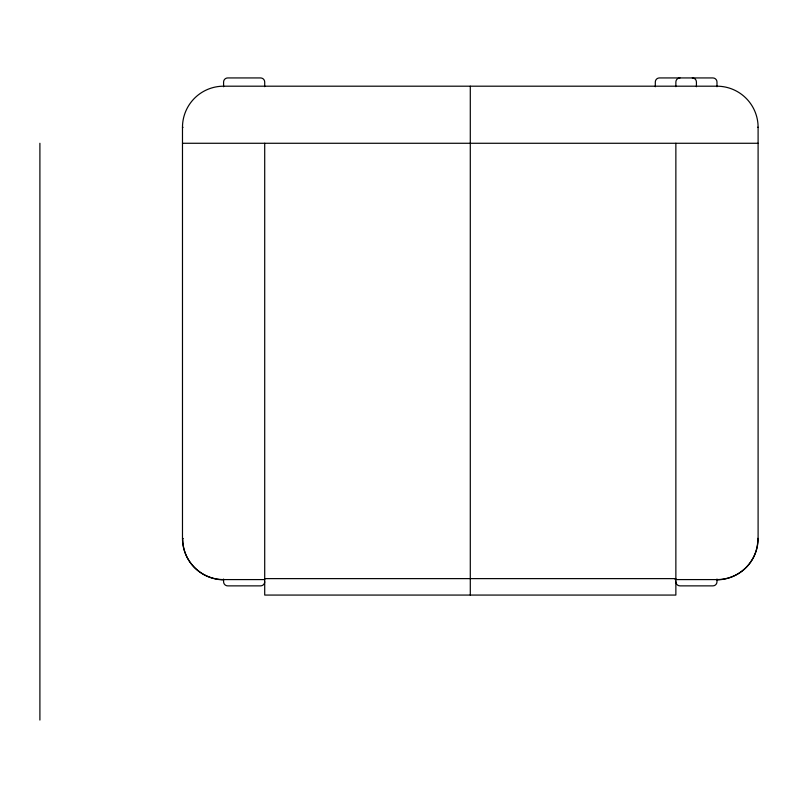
<?xml version="1.0" encoding="UTF-8"?>
<svg xmlns="http://www.w3.org/2000/svg" width="798" height="798" viewBox="0 0 798 798"><rect width="100%" height="100%" fill="white"/><g stroke="black" fill="none" stroke-linecap="round" stroke-linejoin="round"><path stroke-width="1.2" d="M264.707 579.587L223.59 579.587A41.117 41.117 0 0 1 182.483 538.47L182.483 127.311L183.031 127.311M757.551 127.311L758.1 127.311L758.1 538.47A41.117 41.117 0 0 1 716.983 579.587L675.048 579.587M182.483 143.271L758.1 143.271M182.483 538.47L183.031 538.47M757.551 538.47L758.1 538.47M264.707 578.62L675.866 578.62M716.983 86.743L716.983 82.044A4.11 4.11 0 0 0 712.873 77.935L659.417 77.935A4.11 4.11 0 0 0 655.308 82.044L655.308 86.743M716.983 579.039L716.983 581.762A4.11 4.11 0 0 1 712.873 585.872L679.976 585.872A4.11 4.11 0 0 1 675.866 581.762M696.425 86.743L696.425 82.044A4.11 4.11 0 0 0 692.315 77.935M675.866 86.673L675.866 82.044A4.11 4.11 0 0 1 679.976 77.935M675.866 143.271L675.866 595.069L264.707 595.069L264.707 143.271M470.291 86.194L470.291 595.069M264.707 86.673L264.707 82.044A4.11 4.11 0 0 0 260.597 77.935L227.709 77.935A4.11 4.11 0 0 0 223.59 82.044L223.59 86.743M223.59 579.039L223.59 581.762A4.11 4.11 0 0 0 227.709 585.872L260.597 585.872A4.11 4.11 0 0 0 264.707 581.762M39.9 143.271L39.9 720.065M758.1 127.311A41.117 41.117 0 0 0 716.983 86.194L223.59 86.194A41.117 41.117 0 0 0 182.483 127.311M757.821 538.47A41.546 40.738 0 0 1 716.993 579.867M223.59 579.867A41.546 40.738 0 0 1 182.752 538.47"/></g></svg>
